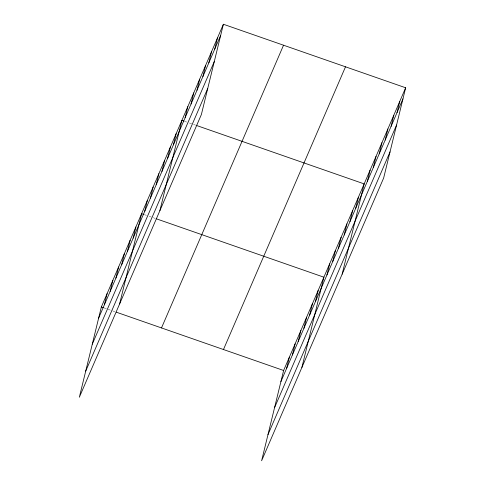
<?xml version="1.0" encoding="UTF-8"?>
<svg xmlns="http://www.w3.org/2000/svg" width="485" height="485" viewBox="0 0 485 485"><rect width="100%" height="100%" fill="white"/><g stroke="black" fill="none" stroke-linecap="round" stroke-linejoin="round"><path stroke-width="0.36" stroke-dasharray="2.42 1.82" d="M184.627 121.329L186.677 122.044M189.411 122.996L192.83 124.184M193.515 124.421L195.564 125.136M144.354 214.625L146.409 215.34M149.137 216.292L152.557 217.48M153.242 217.723L155.291 218.438M104.081 307.92L112.284 310.782M112.969 311.018L115.018 311.734"/><path stroke-width="0.73" d="M223.385 24.25L101.347 306.969L79.346 397.227L201.384 114.508L223.385 24.25L405.654 87.773L383.653 178.031L261.615 460.75L283.616 370.491L405.654 87.773M104.39 304.756L107.1 293.637M110.144 291.43L112.853 280.312M115.897 278.099L118.607 266.986M121.65 264.774L124.36 253.655M127.403 251.442L130.113 240.33M133.157 238.117L135.867 226.998M119.619 303.931L141.62 213.673L143.675 214.388M144.663 211.46L147.373 200.341M150.417 198.135L153.127 187.016M156.17 184.803L158.88 173.685M161.923 171.478L164.633 160.359M167.677 158.146L170.387 147.028M173.43 144.821L176.14 133.702M159.892 210.635L181.893 120.377L183.942 121.086M185.112 117.758L187.822 106.639M191.041 104.026L193.751 92.908M196.965 90.295L199.674 79.176M202.894 76.563L205.604 65.445M208.823 62.832L211.533 51.713M214.752 49.1L217.462 37.982M286.659 368.279L289.369 357.16M292.413 354.953L295.123 343.835M298.166 341.622L300.876 330.503M303.919 328.296L306.629 317.178M309.672 314.965L312.382 303.846M315.426 301.64L318.136 290.521M301.888 367.454L323.889 277.196L156.661 218.911M326.932 274.983L329.642 263.864M332.686 261.651L335.396 250.539M338.439 248.326L341.149 237.207M344.192 234.995L346.902 223.882M349.946 221.669L352.656 210.551M355.699 208.344L358.409 197.225M342.155 274.158L364.162 183.894L196.934 125.615M367.375 181.281L370.091 170.162M373.304 167.549L376.014 156.431M379.234 153.818L381.944 142.699M385.163 140.086L387.873 128.968M391.086 126.355L393.796 115.236M397.015 112.623L399.725 101.504M98.637 318.087L220.675 35.369M92.271 344.204L214.309 61.486M85.712 371.11L207.75 88.391M161.499 327.933L283.537 45.214M223.47 349.527L345.508 66.809M280.906 381.604L402.944 98.891M274.54 407.721L396.578 125.009M267.981 434.633L390.019 151.914M101.347 306.969L103.402 307.684M116.388 312.207L283.616 370.491"/></g></svg>
